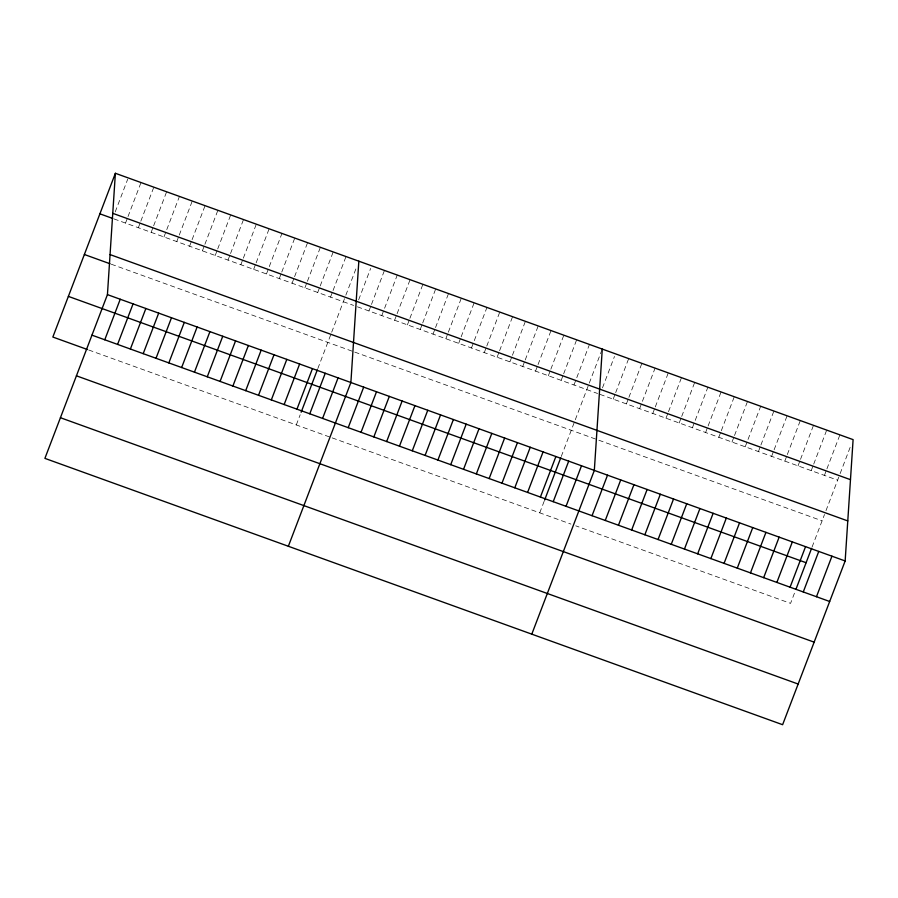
<?xml version="1.0" encoding="UTF-8"?>
<svg xmlns="http://www.w3.org/2000/svg" width="898" height="898" viewBox="0 0 898 898"><rect width="100%" height="100%" fill="white"/><g stroke="black" fill="none" stroke-linecap="round" stroke-linejoin="round"><path stroke-width="0.67" stroke-dasharray="4.49 3.37" d="M115.213 211.917L127.696 179.23M125.529 223.086L127.527 217.855M128.021 216.541L141.008 182.552M138.337 227.71L140.335 222.48M140.829 221.166L153.816 187.177M151.156 232.335L153.143 227.104M153.648 225.791L166.624 191.802M163.964 236.96L179.443 196.426M176.771 241.584L178.769 236.354M179.274 235.052L192.251 201.051M189.59 246.209L191.588 240.978M192.082 239.676L205.07 205.676M202.398 250.834L204.396 245.603M204.901 244.301L217.877 210.3M215.217 255.459L217.215 250.228M217.709 248.926L230.696 214.925M228.025 260.083L230.023 254.852M230.528 253.55L243.504 219.55M240.844 264.708L242.842 259.488M243.336 258.175L256.323 224.174M253.651 269.344L255.649 264.113M256.154 262.8L269.131 228.799M266.47 273.969L281.95 233.435M279.278 278.593L281.276 273.362M281.781 272.049L294.757 238.06M292.097 283.218L294.095 277.987M294.589 276.674L307.576 242.684M304.905 287.843L306.903 282.612M307.408 281.31L320.384 247.309M317.724 292.467L319.722 287.237M320.216 285.934L333.203 251.934M330.531 297.092L332.529 291.861M333.035 290.559L346.011 256.559M296.295 424.934L300.179 414.775M317.825 368.562L331.216 333.484M331.699 332.215L345.348 296.486M345.842 295.184L356.832 266.414M358.661 299.809L370.638 268.423M368.977 310.966L370.975 305.735M371.469 304.433L384.456 270.433M381.785 315.602L397.264 275.057M394.604 320.227L396.602 314.996M397.096 313.683L410.083 279.693M407.411 324.851L409.409 319.621M409.903 318.307L422.891 284.318M420.23 329.476L422.217 324.245M422.722 322.932L435.698 288.943M433.038 334.101L435.036 328.87M435.53 327.557L448.517 293.567M445.857 338.726L447.844 333.495M448.349 332.193L461.325 298.192M458.665 343.35L460.663 338.119M461.157 336.817L474.144 302.817M471.472 347.975L486.952 307.442M484.291 352.6L486.289 347.369M486.783 346.067L499.771 312.066M497.099 357.224L499.097 351.994M499.602 350.691L512.578 316.691M509.918 361.849L511.916 356.629M512.41 355.316L525.397 321.316M522.726 366.485L524.724 361.254M525.229 359.941L538.205 325.952M535.545 371.11L537.543 365.879M538.037 364.566L551.024 330.576M548.352 375.734L550.351 370.504M550.856 369.19L563.832 335.201M561.171 380.359L563.169 375.128M563.663 373.815L576.651 339.826M573.979 384.984L589.458 344.45M539.743 512.825L544.592 500.119M561.272 456.453L588.796 384.378M589.29 383.076L601.772 350.377M602.491 387.835L614.479 356.461M613.199 399.139L615.197 393.908M615.691 392.606L628.679 358.605M626.4 403.909L628.398 398.678M628.892 397.365L641.879 363.376M639.601 408.669L655.08 368.135M652.801 413.439L654.799 408.208M655.304 406.906L668.28 372.906M666.002 418.21L668 412.979M668.505 411.666L681.481 377.665M679.202 422.969L681.2 417.738M681.705 416.436L694.682 382.436M692.403 427.74L707.882 387.206M705.604 432.499L707.602 427.268M708.107 425.966L721.083 391.966M718.804 437.27L720.802 432.039M721.307 430.726L734.283 396.736M732.016 442.029L734.003 436.81M734.508 435.496L747.484 401.496M745.217 446.8L760.696 406.266M758.417 451.571L760.415 446.34M760.909 445.026L773.896 411.037M771.618 456.33L773.616 451.099M774.11 449.797L787.097 415.796M784.818 461.101L786.816 455.87M787.31 454.556L800.298 420.567M798.019 465.86L800.017 460.629M800.511 459.327L813.498 425.326M811.22 470.631L813.218 465.4M813.711 464.098L826.699 430.097M824.42 475.401L826.418 470.17M826.912 468.857L839.899 434.868M794.449 593.208L790.566 603.377L575.753 525.824M812.095 547.005L824.521 514.475M825.98 510.659L839.619 474.93M840.113 473.628L851.102 444.858M113.99 218.921L353.599 305.421M357.438 306.813L597.597 393.504M599.999 394.379L837.621 480.161M111.273 264.203L353.442 351.634M354.732 352.095L597.675 439.807M598.876 440.233L822.097 520.829M88.722 349.996L330.891 437.427M332.17 437.887L570.948 524.095"/><path stroke-width="1.35" d="M107.434 294.623L115.382 173.292L853.1 439.627L845.153 560.958L782.618 724.708L44.9 458.373L107.434 294.623L845.153 560.958M358.83 261.183L350.882 382.514L288.348 546.265M602.277 349.075L594.33 470.406L531.796 634.156M115.382 173.292L52.847 337.042L87.443 349.535M104.763 339.781L120.242 299.247M117.582 344.405L133.061 303.872M130.39 349.03L145.869 308.497M143.209 353.655L158.688 313.121M156.016 358.291L171.496 317.746M168.835 362.915L184.303 322.382M181.643 367.54L197.122 327.007M194.451 372.165L209.93 331.631M207.27 376.79L222.749 336.256M220.077 381.414L235.557 340.881M232.896 386.039L248.376 345.506M245.704 390.664L261.183 350.13M258.523 395.288L274.002 354.755M271.331 399.913L286.81 359.38M284.15 404.538L299.629 364.004M296.957 409.174L312.437 368.629M301.144 412.227L317.32 369.875M309.776 413.798L325.256 373.265M322.584 418.423L338.063 377.89M348.211 427.673L363.69 387.139M361.03 432.297L376.509 391.764M373.837 436.922L389.317 396.388M386.656 441.547L402.136 401.013M399.464 446.171L414.943 405.638M412.283 450.796L427.762 410.263M425.091 455.432L440.57 414.887M437.91 460.057L453.389 419.523M450.717 464.681L466.197 424.148M463.536 469.306L479.004 428.773M476.344 473.931L491.823 433.397M489.152 478.555L504.631 438.022M501.971 483.18L517.45 442.647M514.779 487.805L530.258 447.271M527.597 492.43L543.077 451.896M540.405 497.054L555.884 456.521M544.592 500.119L560.767 457.767M553.224 501.679L568.703 461.145M566.032 506.315L581.511 465.781M592.051 515.699L607.531 475.165M605.252 520.47L620.731 479.936M618.453 525.229L633.932 484.696M631.653 530L647.132 489.466M644.854 534.77L660.333 494.237M658.054 539.53L673.534 498.996M671.255 544.3L686.734 503.767M684.456 549.06L699.935 508.526M697.656 553.83L713.135 513.297M710.857 558.601L726.336 518.056M724.069 563.36L739.548 522.827M737.269 568.131L752.749 527.597M750.47 572.89L765.949 532.357M763.67 577.661L779.15 537.127M776.871 582.42L792.35 541.887M790.072 587.191L805.551 546.658M795.909 589.402L811.601 548.319M803.272 591.962L818.751 551.428M816.473 596.721L831.952 556.188M112.755 213.331L850.473 479.667M99.903 213.825L112.71 218.45M110.05 254.583L847.779 520.919M84.367 254.493L109.994 263.743M68.371 296.385L806.101 562.72M91.955 335.156L829.673 601.492M76.42 375.813L814.149 642.149M60.424 417.716L798.154 684.04"/></g></svg>
